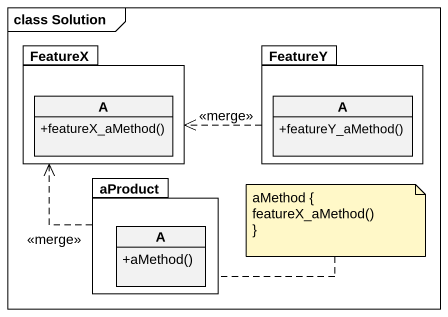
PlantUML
@startuml
mainframe class Solution
hide circle
hide empty members
skinparam classAttributeIconSize 0
package FeatureX {
  class A {
    +featureX_aMethod()
  }
}
package FeatureY {
  class "A" as A_2 {
    +featureY_aMethod()
  }
}
package aProduct {
  class "A" as A_3 {
    +aMethod()
  }
}
FeatureY .left.> FeatureX : <<merge>>
aProduct .up.> FeatureX : <<merge>>
note right of aProduct
  aMethod {
  featureX_aMethod()
  ~}
end note
@enduml
